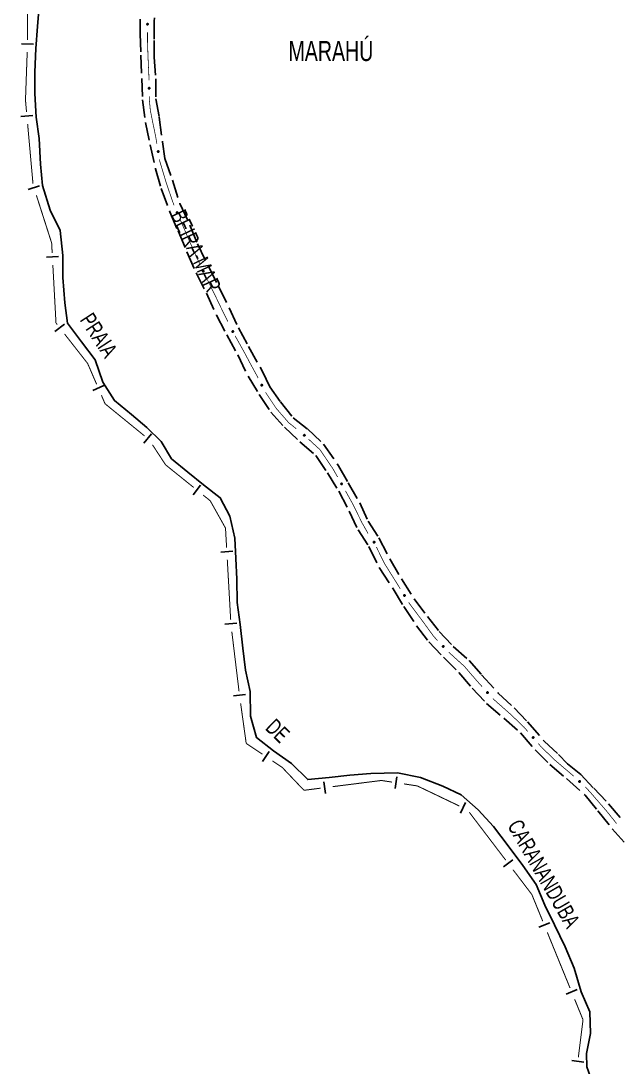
# Model space of a CAD drawing. Extents: x 209066 to 212010, y 4879784 to 4881672.
# Drawn here: x 209093.1 to 209242.4, y 4880501.3 to 4880762.4 of the extents above; entities that cross this region are included whole.
import ezdxf

# ---------------------------------------------------------------- set-up
doc = ezdxf.new("R2010")
doc.units = 0
doc.header["$LTSCALE"] = 1.5
doc.header["$MEASUREMENT"] = 0
doc.linetypes.add('TRACO_25', pattern=[8, 3, -1, 1, -1, 1, -1])
for name, color, linetype in [('HD-CURSO-PERENE', 170, 'CONTINUOUS'), ('HD-TXT-PRAIA', 7, 'CONTINUOUS'), ('LM-LIM-SETORES-BAIRROS', 250, 'CONTINUOUS'), ('LM-TXT-LSB', 7, 'CONTINUOUS'), ('SV-EIXO-ROD-ESTR', 7, 'CONTINUOUS'), ('SV-EST-M-N-PAV', 20, 'CONTINUOUS'), ('SV-TXT-EST-M-N-PAV', 7, 'CONTINUOUS')]:
    doc.layers.add(name, color=color, linetype=linetype)
doc.styles.add('ARIAL', font='ARIAL.SHX')

msp = doc.modelspace()

# ---------------------------------------------------------------- linework, layer by layer
at = {"layer": 'HD-CURSO-PERENE', "linetype": 'Continuous'}
msp.add_polyline3d([(209097.732546, 4880767.074766, 2.216773), (209097.16458, 4880761.011307, 2.216773), (209096.816408, 4880755.508135, 2.216773), (209096.528347, 4880749.644741, 2.216773), (209096.520093, 4880744.281588, 2.216773), (209096.901973, 4880738.378044, 2.216773), (209097.583619, 4880733.094809, 2.216773), (209097.975674, 4880726.650945, 2.216773), (209098.457338, 4880721.377753, 2.216773), (209100.379138, 4880715.213765, 2.216773), (209102.820534, 4880710.12031, 2.216773), (209103.512501, 4880703.84649, 2.216773), (209103.544275, 4880698.383271, 2.216773), (209104.006274, 4880692.089482, 2.216773), (209104.687871, 4880686.956335, 2.216773), (209108.178995, 4880682.35297, 2.216773), (209111.630087, 4880677.859678, 2.216773), (209113.541712, 4880672.23601, 2.216773), (209116.412885, 4880667.682792, 2.216773), (209120.643572, 4880664.179935, 2.216773), (209124.504196, 4880660.987331, 2.216773), (209128.034971, 4880657.444582, 2.216773), (209130.676081, 4880653.161566, 2.216773), (209134.726748, 4880649.778814, 2.216773), (209138.647343, 4880646.656239, 2.216773), (209142.817951, 4880643.413547, 2.216773), (209145.239183, 4880638.830396, 2.216773), (209146.430856, 4880633.296917, 2.216773), (209146.752462, 4880628.25389, 2.216773), (209146.954111, 4880623.120833, 2.216773), (209147.066001, 4880617.277375, 2.216773), (209147.757724, 4880611.753996, 2.216773), (209148.489563, 4880605.860392, 2.216773), (209149.161275, 4880600.377041, 2.216773), (209150.312881, 4880595.063699, 2.216773), (209150.384866, 4880588.940084, 2.216773), (209151.876464, 4880583.536625, 2.216773), (209156.117074, 4880580.263902, 2.216773), (209160.58764, 4880577.05117, 2.216773), (209164.688494, 4880573.078062, 2.216773), (209170.037761, 4880573.567343, 2.216773), (209175.147005, 4880574.206757, 2.216773), (209180.426315, 4880574.585986, 2.216773), (209187.055556, 4880574.734826, 2.216773), (209192.785316, 4880573.58307, 2.216773), (209198.385406, 4880571.460767, 2.216773), (209202.965625, 4880569.278622, 2.216773), (209207.25638, 4880565.545618, 2.216773), (209211.027333, 4880561.372454, 2.216773), (209214.738508, 4880556.538912, 2.216773), (209218.349714, 4880551.645354, 2.216773), (209221.700898, 4880546.901934, 2.216773), (209223.882347, 4880541.72848, 2.216773), (209226.253698, 4880536.795132, 2.216773), (209228.935195, 4880531.311402, 2.216773), (209231.166682, 4880526.007863, 2.216773), (209232.958401, 4880520.134071, 2.216773), (209235.05982, 4880515.080703, 2.216773), (209235.271542, 4880509.717509, 2.216773), (209234.223293, 4880504.684746, 2.216773), (209234.332054, 4880501.407703, 2.216773), (209235.185013, 4880499.081269, 2.216773)], dxfattribs=at)
at = {"layer": 'LM-LIM-SETORES-BAIRROS', "const_width": 0.25}
for points in [[(209094.744578, 4880772.690025), (209094.744578, 4880758.690025)], [(209094.744578, 4880757.768524), (209094.741751, 4880757.690076)], [(209094.744578, 4880758.690025), (209094.744578, 4880757.768524)], [(209094.633713, 4880754.692022), (209094.201561, 4880742.699806)], [(209094.201561, 4880742.699806), (209094.200306, 4880742.664975)], [(209094.200306, 4880742.664975), (209094.465343, 4880739.711698)], [(209094.733496, 4880736.723706), (209096.074262, 4880721.783748)], [(209096.915627, 4880718.91192), (209100.580758, 4880707.485336)], [(209100.580758, 4880707.485336), (209100.73157, 4880707.015156)], [(209100.73157, 4880707.015156), (209100.867762, 4880704.512634)], [(209101.030786, 4880701.517067), (209101.791565, 4880687.537753)], [(209101.791565, 4880687.537753), (209101.820114, 4880687.013158)], [(209101.820114, 4880687.013158), (209102.112904, 4880686.639599)], [(209103.963549, 4880684.278431), (209109.515484, 4880677.194927)], [(209109.515484, 4880677.194927), (209109.712059, 4880676.944125)], [(209109.712059, 4880676.944125), (209111.967047, 4880671.729466)], [(209113.15778, 4880668.975895), (209113.951602, 4880667.140181)], [(209113.951602, 4880667.140181), (209114.066235, 4880666.875093)], [(209114.066235, 4880666.875093), (209123.920393, 4880658.845779)], [(209125.903976, 4880656.643049), (209128.635315, 4880652.454996)], [(209128.635315, 4880652.454996), (209129.169785, 4880651.635475)], [(209129.169785, 4880651.635475), (209136.197714, 4880645.978849)], [(209138.534749, 4880644.097821), (209140.092772, 4880642.843802)], [(209140.092772, 4880642.843802), (209140.327361, 4880642.654987)], [(209140.327361, 4880642.654987), (209144.089052, 4880635.937682)], [(209144.089052, 4880635.937682), (209144.137266, 4880635.851586)], [(209144.137266, 4880635.851586), (209144.413736, 4880630.958066)], [(209144.582958, 4880627.962843), (209145.429066, 4880612.986725)], [(209145.712001, 4880610.001595), (209147.516971, 4880595.110588)], [(209147.908093, 4880592.136315), (209149.290053, 4880582.232266)], [(209149.290053, 4880582.232266), (209149.30785, 4880582.104722)], [(209149.30785, 4880582.104722), (209153.360951, 4880579.402655)], [(209155.857101, 4880577.738554), (209157.521202, 4880576.629154)], [(209157.521202, 4880576.629154), (209158.288339, 4880576.117729)], [(209158.288339, 4880576.117729), (209163.169729, 4880570.992269)], [(209170.860084, 4880571.306552), (209182.764821, 4880572.815604)], [(209182.764821, 4880572.815604), (209183.052717, 4880572.852097)], [(209183.052717, 4880572.852097), (209185.731938, 4880572.446154)], [(209163.169729, 4880570.992269), (209163.731059, 4880570.402873)], [(209163.731059, 4880570.402873), (209167.8839, 4880570.929289)], [(209188.698085, 4880571.996738), (209191.664231, 4880571.547321)], [(209191.664231, 4880571.547321), (209192.033206, 4880571.491417)], [(209192.033206, 4880571.491417), (209202.522153, 4880566.474964)], [(209205.006094, 4880564.90724), (209214.092101, 4880552.97223)], [(209215.909303, 4880550.585228), (209220.14944, 4880545.015556)], [(209220.14944, 4880545.015556), (209220.607488, 4880544.413883)], [(209220.607488, 4880544.413883), (209223.347963, 4880537.708466)], [(209224.482921, 4880534.93144), (209230.157712, 4880521.046313)], [(209231.29267, 4880518.269288), (209233.184267, 4880513.640912)], [(209233.397881, 4880513.11824), (209232.227569, 4880503.75574)], [(209233.184267, 4880513.640912), (209233.397881, 4880513.11824)]]:
    msp.add_lwpolyline(points, dxfattribs=at)
at = {"layer": 'LM-LIM-SETORES-BAIRROS'}
for points in [[(209093.206711, 4880756.744744), (209096.204765, 4880756.636706)], [(209093.060732, 4880738.581624), (209096.048724, 4880738.849777)], [(209094.876449, 4880720.358209), (209097.733095, 4880721.274492)], [(209099.42432, 4880703.432599), (209102.419887, 4880703.595623)], [(209101.549202, 4880684.92722), (209103.91037, 4880686.777865)], [(209110.987172, 4880670.216242), (209113.740743, 4880671.406976)], [(209123.748118, 4880657.051254), (209125.643137, 4880659.376959)], [(209136.036212, 4880644.183322), (209137.91724, 4880646.520357)], [(209142.972531, 4880629.875048), (209145.967755, 4880630.044269)], [(209143.987861, 4880611.903706), (209146.983085, 4880612.072928)], [(209146.148202, 4880593.937357), (209149.126403, 4880594.298352)], [(209153.360951, 4880577.599879), (209155.025051, 4880580.09603)], [(209169.064592, 4880569.566951), (209168.687329, 4880572.543136)], [(209186.495946, 4880570.813275), (209186.945362, 4880573.779422)], [(209202.777104, 4880564.690307), (209204.07147, 4880567.396709)], [(209213.504334, 4880551.267962), (209215.891336, 4880553.085163)], [(209222.33777, 4880536.215311), (209225.114795, 4880537.35027)], [(209229.147519, 4880519.553159), (209231.924544, 4880520.688117)], [(209230.615117, 4880502.949514), (209233.591951, 4880502.57741)]]:
    msp.add_lwpolyline(points, dxfattribs=at)
at = {"layer": 'SV-EIXO-ROD-ESTR'}
for points in [[(209124.773477, 4880761.749741), (209124.808547, 4880761.715651), (209124.831717, 4880761.679181), (209124.842287, 4880761.643201), (209124.843337, 4880761.608971), (209124.840467, 4880761.573831), (209124.829757, 4880761.539041), (209124.809317, 4880761.503061), (209124.775367, 4880761.467641), (209124.736447, 4880761.446361), (209124.701727, 4880761.434111), (209124.666097, 4880761.430961), (209124.632007, 4880761.434321), (209124.596237, 4880761.446641), (209124.559977, 4880761.467711), (209124.525187, 4880761.502711), (209124.502717, 4880761.538621), (209124.493407, 4880761.573691), (209124.490467, 4880761.609531), (209124.493827, 4880761.645371), (209124.504537, 4880761.679461), (209124.525817, 4880761.715931), (209124.560817, 4880761.749811), (209124.596377, 4880761.772631), (209124.631307, 4880761.782431), (209124.666657, 4880761.784531), (209124.701937, 4880761.782081), (209124.737357, 4880761.772771), (209124.773477, 4880761.749741)], [(209125.182923, 4880745.759322), (209125.218424, 4880745.725682), (209125.242057, 4880745.68951), (209125.253084, 4880745.653667), (209125.25457, 4880745.619453), (209125.252148, 4880745.58428), (209125.241882, 4880745.549356), (209125.221902, 4880745.513119), (209125.188406, 4880745.477269), (209125.14976, 4880745.455495), (209125.115199, 4880745.442804), (209125.079612, 4880745.4392), (209125.045482, 4880745.442126), (209125.009558, 4880745.453989), (209124.973033, 4880745.474596), (209124.9378, 4880745.50915), (209124.914874, 4880745.54477), (209124.905118, 4880745.579719), (209124.901722, 4880745.615519), (209124.904625, 4880745.651399), (209124.9149, 4880745.685622), (209124.935714, 4880745.72236), (209124.970279, 4880745.756683), (209125.005546, 4880745.779954), (209125.040348, 4880745.790199), (209125.075668, 4880745.792749), (209125.110977, 4880745.790748), (209125.146512, 4880745.78189), (209125.182923, 4880745.759322)], [(209127.410773, 4880729.972198), (209127.450947, 4880729.944304), (209127.47977, 4880729.912115), (209127.496083, 4880729.878348), (209127.502718, 4880729.844751), (209127.505635, 4880729.809615), (209127.500759, 4880729.773542), (209127.48648, 4880729.734703), (209127.458781, 4880729.694207), (209127.423866, 4880729.666847), (209127.391617, 4880729.649083), (209127.356982, 4880729.640147), (209127.322802, 4880729.637886), (209127.285498, 4880729.644189), (209127.24628, 4880729.659044), (209127.206234, 4880729.687882), (209127.178193, 4880729.719633), (209127.163272, 4880729.752708), (209127.154509, 4880729.787584), (209127.151961, 4880729.823491), (209127.156951, 4880729.858874), (209127.171979, 4880729.898334), (209127.200966, 4880729.937482), (209127.232314, 4880729.965812), (209127.265171, 4880729.981193), (209127.299701, 4880729.989047), (209127.334907, 4880729.992401), (209127.371373, 4880729.98901), (209127.410773, 4880729.972198)], [(209132.099603, 4880714.741982), (209132.145414, 4880714.724853), (209132.181283, 4880714.700764), (209132.205418, 4880714.672062), (209132.220131, 4880714.641138), (209132.23162, 4880714.607805), (209132.23579, 4880714.571643), (209132.231527, 4880714.530483), (209132.214667, 4880714.484408), (209132.187575, 4880714.449285), (209132.160702, 4880714.424118), (209132.129339, 4880714.406919), (209132.096771, 4880714.3963), (209132.059065, 4880714.393212), (209132.017395, 4880714.397939), (209131.971475, 4880714.416014), (209131.936471, 4880714.439871), (209131.913856, 4880714.468246), (209131.896766, 4880714.499885), (209131.885444, 4880714.534056), (209131.881556, 4880714.569576), (209131.886391, 4880714.611523), (209131.904831, 4880714.65661), (209131.928227, 4880714.691793), (209131.956277, 4880714.714801), (209131.987806, 4880714.730926), (209132.021098, 4880714.742856), (209132.057274, 4880714.74856), (209132.099603, 4880714.741982)], [(209138.592874, 4880700.125565), (209138.63945, 4880700.11064), (209138.676427, 4880700.088289), (209138.701903, 4880700.06077), (209138.718074, 4880700.030583), (209138.73114, 4880699.997836), (209138.737029, 4880699.961915), (209138.734733, 4880699.920598), (209138.72009, 4880699.873771), (209138.694704, 4880699.837396), (209138.669061, 4880699.810976), (209138.638554, 4880699.792301), (209138.606529, 4880699.780142), (209138.569014, 4880699.775259), (209138.527166, 4880699.777994), (209138.480436, 4880699.793858), (209138.444334, 4880699.816019), (209138.420392, 4880699.843283), (209138.401812, 4880699.874072), (209138.388874, 4880699.907663), (209138.383296, 4880699.942958), (209138.386126, 4880699.985088), (209138.402395, 4880700.031002), (209138.424087, 4880700.067262), (209138.451008, 4880700.091581), (209138.481731, 4880700.10919), (209138.514416, 4880700.122695), (209138.550279, 4880700.130117), (209138.592874, 4880700.125565)], [(209145.969076, 4880685.072301), (209146.016316, 4880685.059637), (209146.054327, 4880685.039092), (209146.081098, 4880685.012832), (209146.098704, 4880684.983459), (209146.113332, 4880684.951379), (209146.120944, 4880684.915783), (209146.12064, 4880684.874403), (209146.108269, 4880684.826925), (209146.084664, 4880684.78937), (209146.060323, 4880684.761746), (209146.030751, 4880684.741624), (209145.999349, 4880684.727937), (209145.962112, 4880684.721253), (209145.920181, 4880684.721969), (209145.872741, 4880684.735565), (209145.835614, 4880684.755962), (209145.810387, 4880684.782042), (209145.790346, 4880684.8119), (209145.775805, 4880684.844829), (209145.768535, 4880684.879815), (209145.769332, 4880684.922031), (209145.783371, 4880684.968676), (209145.803292, 4880685.005938), (209145.829011, 4880685.031525), (209145.85885, 4880685.050594), (209145.890847, 4880685.065656), (209145.926311, 4880685.074798), (209145.969076, 4880685.072301)], [(209153.219251, 4880671.673975), (209153.265957, 4880671.659463), (209153.303131, 4880671.63744), (209153.328849, 4880671.610148), (209153.345287, 4880671.580104), (209153.358642, 4880671.547475), (209153.364848, 4880671.511606), (209153.362918, 4880671.470271), (209153.34869, 4880671.423316), (209153.323626, 4880671.386718), (209153.298218, 4880671.360073), (209153.267878, 4880671.341129), (209153.235962, 4880671.328686), (209153.198491, 4880671.323471), (209153.156621, 4880671.325836), (209153.109752, 4880671.341286), (209153.073456, 4880671.363127), (209153.049274, 4880671.390178), (209153.030422, 4880671.420801), (209153.017187, 4880671.454277), (209153.011297, 4880671.489521), (209153.013754, 4880671.531674), (209153.029616, 4880671.577731), (209153.050986, 4880671.614181), (209153.077691, 4880671.638737), (209153.108257, 4880671.656618), (209153.140822, 4880671.670411), (209153.176618, 4880671.67815), (209153.219251, 4880671.673975)], [(209163.787778, 4880659.179644), (209163.836607, 4880659.182424), (209163.879142, 4880659.174829), (209163.912795, 4880659.158283), (209163.938721, 4880659.135908), (209163.962666, 4880659.110029), (209163.981051, 4880659.078612), (209163.993733, 4880659.039223), (209163.996866, 4880658.99026), (209163.986221, 4880658.947198), (209163.971765, 4880658.913337), (209163.94999, 4880658.88496), (209163.924461, 4880658.86212), (209163.891195, 4880658.844102), (209163.851152, 4880658.83164), (209163.801842, 4880658.829681), (209163.760193, 4880658.837413), (209163.728062, 4880658.854272), (209163.699672, 4880658.876344), (209163.675543, 4880658.903056), (209163.657673, 4880658.934), (209163.645199, 4880658.97434), (209163.64391, 4880659.023035), (209163.651148, 4880659.064662), (209163.667551, 4880659.097021), (209163.68991, 4880659.124482), (209163.715574, 4880659.148814), (209163.746386, 4880659.16861), (209163.787778, 4880659.179644)], [(209173.134701, 4880647.033374), (209173.182031, 4880647.021049), (209173.220189, 4880647.000778), (209173.247148, 4880646.974711), (209173.264965, 4880646.945464), (209173.279822, 4880646.913491), (209173.287689, 4880646.87795), (209173.287683, 4880646.836569), (209173.275653, 4880646.789004), (209173.252318, 4880646.75128), (209173.228176, 4880646.723482), (209173.198749, 4880646.703148), (209173.167447, 4880646.689236), (209173.130259, 4880646.682284), (209173.088324, 4880646.6827), (209173.040788, 4880646.695954), (209173.003515, 4880646.716084), (209172.978101, 4880646.741982), (209172.957846, 4880646.771695), (209172.943069, 4880646.80452), (209172.935548, 4880646.839452), (209172.936042, 4880646.881673), (209172.949746, 4880646.928418), (209172.969398, 4880646.965822), (209172.994933, 4880646.991593), (209173.024635, 4880647.010876), (209173.056523, 4880647.026167), (209173.09192, 4880647.035563), (209173.134701, 4880647.033374)], [(209181.253694, 4880632.491874), (209181.300199, 4880632.476731), (209181.337072, 4880632.454207), (209181.362418, 4880632.426569), (209181.378447, 4880632.396306), (209181.391359, 4880632.363498), (209181.397079, 4880632.327549), (209181.39459, 4880632.286244), (209181.379727, 4880632.239486), (209181.35417, 4880632.203231), (209181.328404, 4880632.176932), (209181.29781, 4880632.1584), (209181.265729, 4880632.146391), (209181.22819, 4880632.141684), (209181.186356, 4880632.144615), (209181.139701, 4880632.160699), (209181.103704, 4880632.183029), (209181.07989, 4880632.210405), (209181.061454, 4880632.24128), (209181.048674, 4880632.274932), (209181.043262, 4880632.310253), (209181.046289, 4880632.352369), (209181.062774, 4880632.398207), (209181.084635, 4880632.434364), (209181.11167, 4880632.458556), (209181.142476, 4880632.476022), (209181.175224, 4880632.489372), (209181.211121, 4880632.496627), (209181.253694, 4880632.491874)], [(209188.833478, 4880619.197687), (209188.88126, 4880619.187249), (209188.920192, 4880619.168508), (209188.948164, 4880619.143531), (209188.967127, 4880619.115014), (209188.983241, 4880619.083655), (209188.992512, 4880619.048454), (209188.994147, 4880619.007106), (209188.984014, 4880618.959101), (209188.962194, 4880618.920481), (209188.939174, 4880618.891747), (209188.910577, 4880618.870262), (209188.879851, 4880618.855118), (209188.842968, 4880618.846697), (209188.801049, 4880618.845449), (209188.753025, 4880618.856807), (209188.714983, 4880618.875442), (209188.688562, 4880618.900311), (209188.667144, 4880618.929198), (209188.651076, 4880618.96141), (209188.642175, 4880618.996016), (209188.640994, 4880619.038224), (209188.652832, 4880619.085476), (209188.670985, 4880619.12363), (209188.695477, 4880619.150393), (209188.724391, 4880619.170839), (209188.755647, 4880619.187384), (209188.790644, 4880619.198177), (209188.833478, 4880619.197687)], [(209198.461449, 4880606.486484), (209198.510354, 4880606.485901), (209198.552267, 4880606.4754), (209198.584703, 4880606.45658), (209198.609029, 4880606.432476), (209198.631139, 4880606.405013), (209198.647321, 4880606.372406), (209198.657265, 4880606.332238), (209198.657025, 4880606.283176), (209198.643446, 4880606.240948), (209198.626697, 4880606.208161), (209198.603023, 4880606.181347), (209198.575984, 4880606.160316), (209198.541558, 4880606.144627), (209198.500753, 4880606.134946), (209198.451425, 4880606.136382), (209198.410406, 4880606.146959), (209198.37951, 4880606.165986), (209198.352705, 4880606.189957), (209198.330469, 4880606.218265), (209198.314768, 4880606.250364), (209198.305096, 4880606.291465), (209198.307158, 4880606.340134), (209198.31724, 4880606.381166), (209198.335828, 4880606.41232), (209198.360022, 4880606.438179), (209198.387297, 4880606.46069), (209198.419397, 4880606.478321), (209198.461449, 4880606.486484)], [(209209.534705, 4880594.963704), (209209.583584, 4880594.962), (209209.625244, 4880594.950541), (209209.65724, 4880594.930982), (209209.681007, 4880594.906326), (209209.702481, 4880594.878363), (209209.717911, 4880594.845394), (209209.726932, 4880594.805009), (209209.725567, 4880594.755965), (209209.711023, 4880594.714059), (209209.693526, 4880594.681665), (209209.669243, 4880594.655401), (209209.641729, 4880594.634996), (209209.606952, 4880594.6201), (209209.565936, 4880594.611358), (209209.516654, 4880594.613924), (209209.475888, 4880594.625439), (209209.445437, 4880594.64517), (209209.419188, 4880594.66975), (209209.397607, 4880594.69856), (209209.382647, 4880594.731011), (209209.37392, 4880594.772323), (209209.377097, 4880594.820931), (209209.388118, 4880594.861721), (209209.407416, 4880594.892442), (209209.432196, 4880594.917739), (209209.459981, 4880594.939618), (209209.492476, 4880594.956509), (209209.534705, 4880594.963704)], [(209220.911344, 4880583.741728), (209220.960181, 4880583.739078), (209221.001611, 4880583.726814), (209221.033223, 4880583.706639), (209221.056508, 4880583.681527), (209221.077436, 4880583.653154), (209221.092225, 4880583.619892), (209221.100462, 4880583.579339), (209221.098147, 4880583.530331), (209221.082794, 4880583.488715), (209221.064673, 4880583.456665), (209221.039886, 4880583.430877), (209221.011982, 4880583.411008), (209220.976923, 4880583.396789), (209220.935746, 4880583.388843), (209220.886522, 4880583.392364), (209220.845987, 4880583.404666), (209220.815924, 4880583.424983), (209220.790156, 4880583.450066), (209220.769137, 4880583.479289), (209220.754808, 4880583.512023), (209220.746883, 4880583.553497), (209220.751001, 4880583.602035), (209220.762809, 4880583.642603), (209220.782699, 4880583.672944), (209220.807965, 4880583.697757), (209220.836168, 4880583.719094), (209220.868984, 4880583.735352), (209220.911344, 4880583.741728)], [(209232.510639, 4880572.774756), (209232.559447, 4880572.77789), (209232.602036, 4880572.770603), (209232.635808, 4880572.754302), (209232.661895, 4880572.732115), (209232.686027, 4880572.706411), (209232.70464, 4880572.675128), (209232.717607, 4880572.635832), (209232.721095, 4880572.586893), (209232.710762, 4880572.543755), (209232.696552, 4880572.50979), (209232.674983, 4880572.481256), (209232.64962, 4880572.458231), (209232.616486, 4880572.439972), (209232.576535, 4880572.42722), (209232.52724, 4880572.424904), (209232.485536, 4880572.432335), (209232.453284, 4880572.44896), (209232.424735, 4880572.470825), (209232.400412, 4880572.497362), (209232.382319, 4880572.528176), (209232.369552, 4880572.568424), (209232.367911, 4880572.617108), (209232.374847, 4880572.658787), (209232.391015, 4880572.691264), (209232.413174, 4880572.718886), (209232.438661, 4880572.743404), (209232.469328, 4880572.763423), (209232.510639, 4880572.774756)]]:
    msp.add_lwpolyline(points, close=True, dxfattribs=at)
for points in [[(209124.493827, 4880761.645371), (209124.502717, 4880761.538621)], [(209124.499818, 4880761.658076), (209124.513463, 4880761.527082)], [(209124.504537, 4880761.679461), (209124.525187, 4880761.502711)], [(209124.517557, 4880761.692189), (209124.542118, 4880761.492969)], [(209124.525817, 4880761.715931), (209124.559977, 4880761.467711)], [(209124.544847, 4880761.729031), (209124.577596, 4880761.46022)], [(209124.560817, 4880761.749811), (209124.596237, 4880761.446641)], [(209124.577596, 4880761.75905), (209124.613073, 4880761.44521)], [(209124.596377, 4880761.772631), (209124.632007, 4880761.434321)], [(209124.613073, 4880761.77406), (209124.648551, 4880761.435659)], [(209124.631307, 4880761.782431), (209124.666097, 4880761.430961)], [(209124.648551, 4880761.780883), (209124.681299, 4880761.434294)], [(209124.666657, 4880761.784531), (209124.701727, 4880761.434111)], [(209124.685393, 4880761.779518), (209124.720871, 4880761.44521)], [(209124.701937, 4880761.782081), (209124.736447, 4880761.446361)], [(209124.719506, 4880761.772696), (209124.756348, 4880761.461585)], [(209124.737357, 4880761.772771), (209124.775367, 4880761.467641)], [(209124.753619, 4880761.760415), (209124.790461, 4880761.488875)], [(209124.773477, 4880761.749741), (209124.809317, 4880761.503061)], [(209124.791826, 4880761.730395), (209124.819116, 4880761.528446)], [(209124.808547, 4880761.715651), (209124.829757, 4880761.539041)], [(209124.821845, 4880761.694918), (209124.834126, 4880761.565288)], [(209124.831717, 4880761.679181), (209124.840467, 4880761.573831)], [(209124.904625, 4880745.651399), (209124.914874, 4880745.54477)], [(209124.910453, 4880745.664179), (209124.925766, 4880745.533369)], [(209124.9149, 4880745.685622), (209124.9378, 4880745.50915)], [(209124.927756, 4880745.698515), (209124.954853, 4880745.499624)], [(209124.935714, 4880745.72236), (209124.973033, 4880745.474596)], [(209124.954575, 4880745.735702), (209124.990745, 4880745.46733)], [(209124.970279, 4880745.756683), (209125.009558, 4880745.453989)], [(209124.986938, 4880745.766136), (209125.026411, 4880745.452773)], [(209125.005546, 4880745.779954), (209125.045482, 4880745.442126)], [(209125.022222, 4880745.781597), (209125.062007, 4880745.443674)], [(209125.040348, 4880745.790199), (209125.079612, 4880745.4392)], [(209125.05761, 4880745.78887), (209125.09477, 4880745.442727)], [(209125.075668, 4880745.792749), (209125.115199, 4880745.442804)], [(209125.094466, 4880745.787975), (209125.134199, 4880745.454146)], [(209125.110977, 4880745.790748), (209125.14976, 4880745.455495)], [(209125.128663, 4880745.781588), (209125.169465, 4880745.470971)], [(209125.146512, 4880745.78189), (209125.188406, 4880745.477269)], [(209125.16293, 4880745.769743), (209125.203228, 4880745.498694)], [(209125.182923, 4880745.759322), (209125.221902, 4880745.513119)], [(209125.201516, 4880745.740212), (209125.231377, 4880745.538627)], [(209125.218424, 4880745.725682), (209125.241882, 4880745.549356)], [(209125.231985, 4880745.70512), (209125.245916, 4880745.575657)], [(209125.242057, 4880745.68951), (209125.252148, 4880745.58428)], [(209127.151961, 4880729.823491), (209127.178193, 4880729.719633)], [(209127.155793, 4880729.837005), (209127.190681, 4880729.710007)], [(209127.156951, 4880729.858874), (209127.206234, 4880729.687882)], [(209127.167713, 4880729.87356), (209127.22453, 4880729.681041)], [(209127.171979, 4880729.898334), (209127.24628, 4880729.659044)], [(209127.18861, 4880729.91437), (209127.264887, 4880729.654536)], [(209127.200966, 4880729.937482), (209127.285498, 4880729.644189)], [(209127.216007, 4880729.949342), (209127.302341, 4880729.645532)], [(209127.232314, 4880729.965812), (209127.322802, 4880729.637886)], [(209127.248552, 4880729.969953), (209127.338904, 4880729.641912)], [(209127.265171, 4880729.981193), (209127.356982, 4880729.640147)], [(209127.282435, 4880729.982486), (209127.371434, 4880729.645922)], [(209127.299701, 4880729.989047), (209127.391617, 4880729.649083)], [(209127.319004, 4880729.987167), (209127.408687, 4880729.663164)], [(209127.334907, 4880729.992401), (209127.423866, 4880729.666847)], [(209127.353774, 4880729.986016), (209127.441008, 4880729.685121)], [(209127.371373, 4880729.98901), (209127.458781, 4880729.694207)], [(209127.389436, 4880729.97948), (209127.470198, 4880729.717624)], [(209127.410773, 4880729.972198), (209127.48648, 4880729.734703)], [(209127.432039, 4880729.956115), (209127.491994, 4880729.761349)], [(209127.450947, 4880729.944304), (209127.500759, 4880729.773542)], [(209127.467457, 4880729.926025), (209127.500776, 4880729.80015)], [(209127.47977, 4880729.912115), (209127.505635, 4880729.809615)], [(209131.881556, 4880714.569576), (209131.971475, 4880714.416014)], [(209131.885444, 4880714.534056), (209131.936471, 4880714.439871)], [(209131.885825, 4880714.548097), (209131.950948, 4880714.433621)], [(209131.886391, 4880714.611523), (209132.017395, 4880714.397939)], [(209131.888365, 4880714.586463), (209131.990893, 4880714.413894)], [(209131.898555, 4880714.631165), (209132.036539, 4880714.398158)], [(209131.904831, 4880714.65661), (209132.059065, 4880714.393212)], [(209131.916484, 4880714.671812), (209132.075057, 4880714.398666)], [(209131.928227, 4880714.691793), (209132.096771, 4880714.3963)], [(209131.942942, 4880714.69981), (209132.111383, 4880714.404172)], [(209131.956277, 4880714.714801), (209132.129339, 4880714.406919)], [(209131.97269, 4880714.720311), (209132.141921, 4880714.416079)], [(209131.987806, 4880714.730926), (209132.160702, 4880714.424118)], [(209132.006976, 4880714.733863), (209132.173773, 4880714.441973)], [(209132.021098, 4880714.742856), (209132.187575, 4880714.449285)], [(209132.040956, 4880714.74132), (209132.199683, 4880714.471221)], [(209132.057274, 4880714.74856), (209132.214667, 4880714.484408)], [(209132.077129, 4880714.743778), (209132.219958, 4880714.509917)], [(209132.099603, 4880714.741982), (209132.231527, 4880714.530483)], [(209132.124177, 4880714.731638), (209132.230301, 4880714.557666)], [(209132.145414, 4880714.724853), (209132.23579, 4880714.571643)], [(209132.165921, 4880714.711209), (209132.229245, 4880714.597435)], [(209132.181283, 4880714.700764), (209132.23162, 4880714.607805)], [(209138.383296, 4880699.942958), (209138.480436, 4880699.793858)], [(209138.386126, 4880699.985088), (209138.527166, 4880699.777994)], [(209138.388585, 4880699.921707), (209138.459092, 4880699.810467)], [(209138.388874, 4880699.907663), (209138.444334, 4880699.816019)], [(209138.389292, 4880699.96015), (209138.499933, 4880699.792667)], [(209138.397339, 4880700.005287), (209138.546277, 4880699.779125)], [(209138.402395, 4880700.031002), (209138.569014, 4880699.775259)], [(209138.41331, 4880700.046743), (209138.584728, 4880699.781469)], [(209138.424087, 4880700.067262), (209138.606529, 4880699.780142)], [(209138.438403, 4880700.075971), (209138.62075, 4880699.788701)], [(209138.451008, 4880700.091581), (209138.638554, 4880699.792301)], [(209138.467139, 4880700.097867), (209138.650685, 4880699.802051)], [(209138.481731, 4880700.10919), (209138.669061, 4880699.810976)], [(209138.50074, 4880700.113038), (209138.681266, 4880699.829434)], [(209138.514416, 4880700.122695), (209138.694704, 4880699.837396)], [(209138.534326, 4880700.122107), (209138.705752, 4880699.859885)], [(209138.550279, 4880700.130117), (209138.72009, 4880699.873771)], [(209138.57034, 4880700.126288), (209138.724158, 4880699.899503)], [(209138.592874, 4880700.125565), (209138.734733, 4880699.920598)], [(209138.617914, 4880700.116404), (209138.732213, 4880699.947692)], [(209138.63945, 4880700.11064), (209138.737029, 4880699.961915)], [(209138.660584, 4880700.09799), (209138.729262, 4880699.987364)], [(209138.676427, 4880700.088289), (209138.73114, 4880699.997836)], [(209145.768535, 4880684.879815), (209145.872741, 4880684.735565)], [(209145.769332, 4880684.922031), (209145.920181, 4880684.721969)], [(209145.773696, 4880684.897275), (209145.892273, 4880684.735314)], [(209145.774841, 4880684.858843), (209145.850623, 4880684.751127)], [(209145.775805, 4880684.844829), (209145.835614, 4880684.755962)], [(209145.77956, 4880684.942747), (209145.939215, 4880684.72402)], [(209145.783371, 4880684.968676), (209145.962112, 4880684.721253)], [(209145.793515, 4880684.984924), (209145.977508, 4880684.728212)], [(209145.803292, 4880685.005938), (209145.999349, 4880684.727937)], [(209145.817172, 4880685.015327), (209146.01314, 4880684.737171)], [(209145.829011, 4880685.031525), (209146.030751, 4880684.741624)], [(209145.844821, 4880685.038581), (209146.042398, 4880684.751947)], [(209145.85885, 4880685.050594), (209146.060323, 4880684.761746)], [(209145.877652, 4880685.055353), (209146.071625, 4880684.780771)], [(209145.890847, 4880685.065656), (209146.084664, 4880684.78937)], [(209145.910762, 4880685.066028), (209146.094616, 4880684.812365)], [(209145.926311, 4880685.074798), (209146.108269, 4880684.826925)], [(209145.946534, 4880685.071939), (209146.111094, 4880684.852824)], [(209145.969076, 4880685.072301), (209146.12064, 4880684.874403)], [(209145.994528, 4880685.064357), (209146.116818, 4880684.901344)], [(209146.016316, 4880685.059637), (209146.120944, 4880684.915783)], [(209146.038035, 4880685.048019), (209146.11196, 4880684.940829)], [(209146.054327, 4880685.039092), (209146.113332, 4880684.951379)], [(209153.029616, 4880671.577731), (209153.198491, 4880671.323471)], [(209153.040391, 4880671.593567), (209153.21415, 4880671.32982)], [(209153.050986, 4880671.614181), (209153.235962, 4880671.328686)], [(209153.065225, 4880671.623016), (209153.250106, 4880671.337371)], [(209153.077691, 4880671.638737), (209153.267878, 4880671.341129)], [(209153.093766, 4880671.645166), (209153.279922, 4880671.350985)], [(209153.108257, 4880671.656618), (209153.298218, 4880671.360073)], [(209153.127232, 4880671.660634), (209153.310259, 4880671.378638)], [(209153.140822, 4880671.670411), (209153.323626, 4880671.386718)], [(209153.160736, 4880671.669999), (209153.334475, 4880671.409304)], [(209153.176618, 4880671.67815), (209153.34869, 4880671.423316)], [(209153.196712, 4880671.674499), (209153.352531, 4880671.449084)], [(209153.219251, 4880671.673975), (209153.362918, 4880671.470271)], [(209153.244371, 4880671.665036), (209153.360158, 4880671.497342)], [(209153.265957, 4880671.659463), (209153.364848, 4880671.511606)], [(209153.287202, 4880671.647), (209153.356856, 4880671.536987)], [(209153.303131, 4880671.63744), (209153.358642, 4880671.547475)], [(209153.011297, 4880671.489521), (209153.109752, 4880671.341286)], [(209153.013754, 4880671.531674), (209153.156621, 4880671.325836)], [(209153.016774, 4880671.468317), (209153.088263, 4880671.357705)], [(209153.017141, 4880671.506765), (209153.129259, 4880671.340268)], [(209153.017187, 4880671.454277), (209153.073456, 4880671.363127)], [(209153.024788, 4880671.551972), (209153.175721, 4880671.327136)], [(209163.64391, 4880659.023035), (209163.891195, 4880658.844102)], [(209163.645199, 4880658.97434), (209163.851152, 4880658.83164)], [(209163.648417, 4880658.997217), (209163.868585, 4880658.839552)], [(209163.64845, 4880659.041643), (209163.903634, 4880658.855536)], [(209163.651148, 4880659.064662), (209163.924461, 4880658.86212)], [(209163.657102, 4880658.952198), (209163.820468, 4880658.835565)], [(209163.657673, 4880658.934), (209163.801842, 4880658.829681)], [(209163.661386, 4880659.077928), (209163.934663, 4880658.875212)], [(209163.667551, 4880659.097021), (209163.94999, 4880658.88496)], [(209163.670235, 4880658.916061), (209163.77596, 4880658.837526)], [(209163.675543, 4880658.903056), (209163.760193, 4880658.837413)], [(209163.680353, 4880659.108677), (209163.957815, 4880658.898413)], [(209163.68991, 4880659.124482), (209163.971765, 4880658.913337)], [(209163.706273, 4880659.134894), (209163.976534, 4880658.934946)], [(209163.715574, 4880659.148814), (209163.986221, 4880658.947198)], [(209163.734369, 4880659.155409), (209163.988465, 4880658.972154)], [(209163.746386, 4880659.16861), (209163.996866, 4880658.99026)], [(209163.766485, 4880659.172234), (209163.991431, 4880659.015739)], [(209163.787778, 4880659.179644), (209163.993733, 4880659.039223)], [(209163.814437, 4880659.180077), (209163.981659, 4880659.063608)], [(209163.836607, 4880659.182424), (209163.981051, 4880659.078612)], [(209163.860873, 4880659.178199), (209163.96467, 4880659.099581)], [(209163.879142, 4880659.174829), (209163.962666, 4880659.110029)], [(209172.935548, 4880646.839452), (209173.040788, 4880646.695954)], [(209172.936042, 4880646.881673), (209173.088324, 4880646.6827)], [(209172.940583, 4880646.856949), (209173.060321, 4880646.695844)], [(209172.942004, 4880646.818526), (209173.018558, 4880646.711357)], [(209172.943069, 4880646.80452), (209173.003515, 4880646.716084)], [(209172.94612, 4880646.902462), (209173.107343, 4880646.684887)], [(209172.949746, 4880646.928418), (209173.130259, 4880646.682284)], [(209172.959773, 4880646.944738), (209173.145605, 4880646.689355)], [(209172.969398, 4880646.965822), (209173.167447, 4880646.689236)], [(209172.983211, 4880646.97531), (209173.181172, 4880646.698569)], [(209172.994933, 4880646.991593), (209173.198749, 4880646.703148)], [(209173.010691, 4880646.998762), (209173.210322, 4880646.713554)], [(209173.024635, 4880647.010876), (209173.228176, 4880646.723482)], [(209173.043402, 4880647.015769), (209173.239341, 4880646.742588)], [(209173.056523, 4880647.026167), (209173.252318, 4880646.75128)], [(209173.076434, 4880647.026682), (209173.262105, 4880646.774346)], [(209173.09192, 4880647.035563), (209173.275653, 4880646.789004)], [(209173.112162, 4880647.032849), (209173.278292, 4880646.814922)], [(209173.134701, 4880647.033374), (209173.287683, 4880646.836569)], [(209173.16021, 4880647.025613), (209173.283668, 4880646.863482)], [(209173.182031, 4880647.021049), (209173.287689, 4880646.87795)], [(209173.203833, 4880647.009587), (209173.278526, 4880646.902931)], [(209173.220189, 4880647.000778), (209173.279822, 4880646.913491)], [(209181.073762, 4880632.413896), (209181.243933, 4880632.14782)], [(209181.084635, 4880632.434364), (209181.265729, 4880632.146391)], [(209181.098992, 4880632.443006), (209181.279989, 4880632.154883)], [(209181.11167, 4880632.458556), (209181.29781, 4880632.1584)], [(209181.127831, 4880632.464767), (209181.309986, 4880632.168093)], [(209181.142476, 4880632.476022), (209181.328404, 4880632.176932)], [(209181.161503, 4880632.47978), (209181.340695, 4880632.195332)], [(209181.175224, 4880632.489372), (209181.35417, 4880632.203231)], [(209181.195131, 4880632.488691), (209181.365324, 4880632.225667)], [(209181.211121, 4880632.496627), (209181.379727, 4880632.239486)], [(209181.231164, 4880632.492703), (209181.383916, 4880632.265199)], [(209181.253694, 4880632.491874), (209181.39459, 4880632.286244)], [(209181.278691, 4880632.482596), (209181.392197, 4880632.313349)], [(209181.300199, 4880632.476731), (209181.397079, 4880632.327549)], [(209181.321274, 4880632.463982), (209181.389432, 4880632.353035)], [(209181.337072, 4880632.454207), (209181.391359, 4880632.363498)], [(209181.043262, 4880632.310253), (209181.139701, 4880632.160699)], [(209181.046289, 4880632.352369), (209181.186356, 4880632.144615)], [(209181.048451, 4880632.288977), (209181.118435, 4880632.177407)], [(209181.048674, 4880632.274932), (209181.103704, 4880632.183029)], [(209181.049339, 4880632.327416), (209181.159192, 4880632.159416)], [(209181.057597, 4880632.372515), (209181.205472, 4880632.145657)], [(209181.062774, 4880632.398207), (209181.22819, 4880632.141684)], [(209188.640994, 4880619.038224), (209188.801049, 4880618.845449)], [(209188.642175, 4880618.996016), (209188.753025, 4880618.856807)], [(209188.646512, 4880619.013699), (209188.772547, 4880618.857471)], [(209188.649456, 4880618.975363), (209188.730201, 4880618.871315)], [(209188.650239, 4880619.059396), (209188.819967, 4880618.848388)], [(209188.651076, 4880618.96141), (209188.714983, 4880618.875442)], [(209188.652832, 4880619.085476), (209188.842968, 4880618.846697)], [(209188.662204, 4880619.102181), (209188.858021, 4880618.854371)], [(209188.670985, 4880619.12363), (209188.879851, 4880618.855118)], [(209188.68441, 4880619.133658), (209188.893195, 4880618.864988)], [(209188.695477, 4880619.150393), (209188.910577, 4880618.870262)], [(209188.710939, 4880619.158182), (209188.921728, 4880618.881119)], [(209188.724391, 4880619.170839), (209188.939174, 4880618.891747)], [(209188.742949, 4880619.176473), (209188.949572, 4880618.91128)], [(209188.755647, 4880619.187384), (209188.962194, 4880618.920481)], [(209188.775522, 4880619.188689), (209188.971058, 4880618.943917)], [(209188.790644, 4880619.198177), (209188.984014, 4880618.959101)], [(209188.810978, 4880619.196268), (209188.985622, 4880618.985104)], [(209188.833478, 4880619.197687), (209188.994147, 4880619.007106)], [(209188.859274, 4880619.190944), (209188.989068, 4880619.033839)], [(209188.88126, 4880619.187249), (209188.992512, 4880619.048454)], [(209188.903499, 4880619.176661), (209188.982365, 4880619.073052)], [(209188.920192, 4880619.168508), (209188.983241, 4880619.083655)], [(209198.307158, 4880606.340134), (209198.541558, 4880606.144627)], [(209198.30988, 4880606.314068), (209198.518689, 4880606.141642)], [(209198.312966, 4880606.358386), (209198.554754, 4880606.155179)], [(209198.31724, 4880606.381166), (209198.575984, 4880606.160316)], [(209198.328365, 4880606.393696), (209198.587062, 4880606.172675)], [(209198.335828, 4880606.41232), (209198.603023, 4880606.181347)], [(209198.3494, 4880606.423068), (209198.611754, 4880606.19423)], [(209198.360022, 4880606.438179), (209198.626697, 4880606.208161)], [(209198.377062, 4880606.447442), (209198.63294, 4880606.22939)], [(209198.387297, 4880606.46069), (209198.643446, 4880606.240948)], [(209198.406501, 4880606.465978), (209198.6474, 4880606.26569)], [(209198.419397, 4880606.478321), (209198.657025, 4880606.283176)], [(209198.439698, 4880606.480555), (209198.653355, 4880606.308968)], [(209198.461449, 4880606.486484), (209198.657265, 4880606.332238)], [(209198.488075, 4880606.485084), (209198.646896, 4880606.357396)], [(209198.510354, 4880606.485901), (209198.647321, 4880606.372406)], [(209198.534272, 4880606.480018), (209198.63242, 4880606.394451)], [(209198.552267, 4880606.4754), (209198.631139, 4880606.405013)], [(209198.305096, 4880606.291465), (209198.500753, 4880606.134946)], [(209198.314768, 4880606.250364), (209198.451425, 4880606.136382)], [(209198.315449, 4880606.268558), (209198.470412, 4880606.140971)], [(209198.326067, 4880606.231604), (209198.426144, 4880606.145987)], [(209198.330469, 4880606.218265), (209198.410406, 4880606.146959)], [(209209.37392, 4880594.772323), (209209.565936, 4880594.611358)], [(209209.377097, 4880594.820931), (209209.606952, 4880594.6201)], [(209209.379221, 4880594.79481), (209209.584021, 4880594.617641)], [(209209.382647, 4880594.731011), (209209.516654, 4880594.613924)], [(209209.383323, 4880594.839046), (209209.620387, 4880594.630347)], [(209209.383745, 4880594.749185), (209209.535741, 4880594.618077)], [(209209.388118, 4880594.861721), (209209.641729, 4880594.634996)], [(209209.393513, 4880594.711997), (209209.4916, 4880594.624107)], [(209209.397607, 4880594.69856), (209209.475888, 4880594.625439)], [(209209.399528, 4880594.873994), (209209.653087, 4880594.647098)], [(209209.407416, 4880594.892442), (209209.669243, 4880594.655401)], [(209209.421231, 4880594.902876), (209209.678267, 4880594.668081)], [(209209.432196, 4880594.917739), (209209.693526, 4880594.681665)], [(209209.449444, 4880594.926608), (209209.700254, 4880594.702745)], [(209209.459981, 4880594.939618), (209209.711023, 4880594.714059)], [(209209.479301, 4880594.944464), (209209.715543, 4880594.738704)], [(209209.492476, 4880594.956509), (209209.725567, 4880594.755965)], [(209209.512823, 4880594.958276), (209209.722489, 4880594.781834)], [(209209.534705, 4880594.963704), (209209.726932, 4880594.805009)], [(209209.561292, 4880594.961694), (209209.717143, 4880594.830398)], [(209209.583584, 4880594.962), (209209.717911, 4880594.845394)], [(209209.60736, 4880594.95557), (209209.70352, 4880594.867775)], [(209209.625244, 4880594.950541), (209209.702481, 4880594.878363)], [(209220.746883, 4880583.553497), (209220.935746, 4880583.388843)], [(209220.751001, 4880583.602035), (209220.976923, 4880583.396789)], [(209220.752618, 4880583.575877), (209220.953948, 4880583.394775)], [(209220.754808, 4880583.512023), (209220.886522, 4880583.392364)], [(209220.756258, 4880583.530173), (209220.905686, 4880583.396146)], [(209220.757576, 4880583.620025), (209220.990554, 4880583.406774)], [(209220.762809, 4880583.642603), (209221.011982, 4880583.411008)], [(209220.765303, 4880583.492802), (209220.86167, 4880583.403029)], [(209220.769137, 4880583.479289), (209220.845987, 4880583.404666)], [(209220.774455, 4880583.654652), (209221.023572, 4880583.422888)], [(209220.782699, 4880583.672944), (209221.039886, 4880583.430877)], [(209220.796713, 4880583.683109), (209221.049154, 4880583.44338)], [(209220.807965, 4880583.697757), (209221.064673, 4880583.456665)], [(209220.825381, 4880583.70629), (209221.071808, 4880583.477612)], [(209220.836168, 4880583.719094), (209221.082794, 4880583.488715)], [(209220.855578, 4880583.723565), (209221.08779, 4880583.513268)], [(209220.868984, 4880583.735352), (209221.098147, 4880583.530331)], [(209220.889361, 4880583.736725), (209221.09557, 4880583.556255)], [(209220.911344, 4880583.741728), (209221.100462, 4880583.579339)], [(209220.937887, 4880583.739204), (209221.091166, 4880583.604913)], [(209220.960181, 4880583.739078), (209221.092225, 4880583.619892)], [(209220.983829, 4880583.732188), (209221.07827, 4880583.642547)], [(209221.001611, 4880583.726814), (209221.077436, 4880583.653154)], [(209232.367911, 4880572.617108), (209232.616486, 4880572.439972)], [(209232.369552, 4880572.568424), (209232.576535, 4880572.42722)], [(209232.372316, 4880572.635749), (209232.628842, 4880572.451497)], [(209232.372605, 4880572.591324), (209232.59391, 4880572.435259)], [(209232.374847, 4880572.658787), (209232.64962, 4880572.458231)], [(209232.381615, 4880572.546369), (209232.545823, 4880572.430923)], [(209232.382319, 4880572.528176), (209232.52724, 4880572.424904)], [(209232.384988, 4880572.672127), (209232.659727, 4880572.471397)], [(209232.391015, 4880572.691264), (209232.674983, 4880572.481256)], [(209232.39501, 4880572.510328), (209232.501302, 4880572.432561)], [(209232.400412, 4880572.497362), (209232.485536, 4880572.432335)], [(209232.403731, 4880572.703012), (209232.682711, 4880572.494765)], [(209232.413174, 4880572.718886), (209232.696552, 4880572.50979)], [(209232.429461, 4880572.729416), (209232.701165, 4880572.531433)], [(209232.438661, 4880572.743404), (209232.710762, 4880572.543755)], [(209232.457407, 4880572.750135), (209232.712825, 4880572.568726)], [(209232.469328, 4880572.763423), (209232.721095, 4880572.586893)], [(209232.489401, 4880572.767192), (209232.715475, 4880572.612332)], [(209232.510639, 4880572.774756), (209232.717607, 4880572.635832)], [(209232.537295, 4880572.775383), (209232.705357, 4880572.660129)], [(209232.559447, 4880572.77789), (209232.70464, 4880572.675128)], [(209232.583743, 4880572.773841), (209232.688107, 4880572.695977)], [(209232.602036, 4880572.770603), (209232.686027, 4880572.706411)]]:
    msp.add_lwpolyline(points, dxfattribs=at)
at = {"layer": 'SV-EIXO-ROD-ESTR', "const_width": 0.18}
for points in [[(209124.663397, 4880759.60606), (209124.663397, 4880757.60606)], [(209124.663397, 4880757.60606), (209124.663397, 4880757.224819)], [(209124.663397, 4880757.224819), (209124.785996, 4880753.608138)], [(209124.785996, 4880753.608138), (209124.790629, 4880753.471462)], [(209124.790629, 4880753.471462), (209125.013991, 4880748.613348)], [(209125.013991, 4880748.613348), (209125.045094, 4880747.936851)], [(209125.045094, 4880747.936851), (209125.049206, 4880747.614089)], [(209125.100157, 4880743.614413), (209125.10871, 4880742.942979)], [(209125.10871, 4880742.942979), (209125.319524, 4880740.624031)], [(209125.319524, 4880740.624031), (209125.363175, 4880740.143865)], [(209125.363175, 4880740.143865), (209125.856967, 4880737.674906)], [(209125.856967, 4880737.674906), (209125.999337, 4880736.963055)], [(209125.999337, 4880736.963055), (209126.664678, 4880733.75732)], [(209126.664678, 4880733.75732), (209126.699116, 4880733.591395)], [(209126.699116, 4880733.591395), (209126.998537, 4880731.78551)], [(209127.652817, 4880727.839383), (209127.716975, 4880727.452431)], [(209127.716975, 4880727.452431), (209129.328354, 4880722.081166)], [(209129.328354, 4880722.081166), (209129.434613, 4880721.726972)], [(209129.434613, 4880721.726972), (209131.270009, 4880716.404323)], [(209132.860017, 4880712.734681), (209133.261765, 4880711.818931)], [(209133.261765, 4880711.818931), (209133.50605, 4880711.262105)], [(209133.50605, 4880711.262105), (209135.643612, 4880706.311963)], [(209135.643612, 4880706.311963), (209135.923467, 4880705.663878)], [(209135.923467, 4880705.663878), (209137.717243, 4880701.762413)], [(209139.448142, 4880698.156809), (209140.783019, 4880695.470156)], [(209140.783019, 4880695.470156), (209140.980955, 4880695.071778)], [(209140.980955, 4880695.071778), (209143.394409, 4880690.068276)], [(209143.394409, 4880690.068276), (209143.58922, 4880689.6644)], [(209143.58922, 4880689.6644), (209144.718108, 4880687.376115)], [(209146.543392, 4880683.8181), (209148.493661, 4880680.325758)], [(209148.493661, 4880680.325758), (209148.678517, 4880679.994736)], [(209148.678517, 4880679.994736), (209150.382451, 4880676.79986)], [(209150.382451, 4880676.79986), (209150.459771, 4880676.654885)], [(209150.459771, 4880676.654885), (209151.821797, 4880674.167707)], [(209151.821797, 4880674.167707), (209151.922944, 4880673.983004)], [(209151.922944, 4880673.983004), (209152.280443, 4880673.279178)], [(209154.121866, 4880669.730377), (209156.340667, 4880666.402176)], [(209156.340667, 4880666.402176), (209156.757776, 4880665.776512)], [(209156.757776, 4880665.776512), (209159.541032, 4880662.567248)], [(209159.541032, 4880662.567248), (209159.874971, 4880662.182196)], [(209159.874971, 4880662.182196), (209161.813464, 4880660.618895)], [(209164.867677, 4880658.038827), (209167.077635, 4880656.010013)], [(209167.077635, 4880656.010013), (209167.699765, 4880655.438878)], [(209167.699765, 4880655.438878), (209170.598734, 4880651.175688)], [(209170.598734, 4880651.175688), (209170.944192, 4880650.667662)], [(209170.944192, 4880650.667662), (209172.122283, 4880648.593197)], [(209174.094424, 4880645.113174), (209175.555289, 4880642.492893)], [(209175.555289, 4880642.492893), (209175.874448, 4880641.920432)], [(209175.874448, 4880641.920432), (209177.796596, 4880638.024187)], [(209177.796596, 4880638.024187), (209178.228248, 4880637.149216)], [(209178.228248, 4880637.149216), (209179.716401, 4880634.516331)], [(209181.805866, 4880631.117573), (209183.568874, 4880627.527057)], [(209183.568874, 4880627.527057), (209183.826475, 4880627.00243)], [(209183.826475, 4880627.00243), (209186.701674, 4880622.41317)], [(209186.701674, 4880622.41317), (209187.134518, 4880621.722285)], [(209187.134518, 4880621.722285), (209187.759974, 4880620.716116)], [(209189.871711, 4880617.318975), (209190.060864, 4880617.014685)], [(209190.060864, 4880617.014685), (209192.837501, 4880613.295039)], [(209192.837501, 4880613.295039), (209193.432523, 4880612.497934)], [(209193.432523, 4880612.497934), (209195.78668, 4880609.257506)], [(209195.78668, 4880609.257506), (209196.136212, 4880608.776385)], [(209196.136212, 4880608.776385), (209197.103668, 4880607.757101)], [(209199.869486, 4880604.868272), (209203.574421, 4880601.510675)], [(209203.574421, 4880601.510675), (209203.770158, 4880601.333288)], [(209203.770158, 4880601.333288), (209206.86718, 4880597.750459)], [(209206.86718, 4880597.750459), (209207.014585, 4880597.579932)], [(209207.014585, 4880597.579932), (209208.206422, 4880596.265128)], [(209210.892865, 4880593.301511), (209211.022406, 4880593.158605)], [(209211.022406, 4880593.158605), (209215.373121, 4880589.31232)], [(209215.373121, 4880589.31232), (209215.411925, 4880589.278016)], [(209215.411925, 4880589.278016), (209218.258996, 4880586.542595)], [(209218.258996, 4880586.542595), (209218.656352, 4880586.160822)], [(209218.656352, 4880586.160822), (209219.608516, 4880585.068633)], [(209222.237056, 4880582.053542), (209222.894192, 4880581.29977)], [(209222.894192, 4880581.29977), (209222.982254, 4880581.198757)], [(209222.982254, 4880581.198757), (209225.767487, 4880578.517645)], [(209225.767487, 4880578.517645), (209226.385722, 4880577.922522)], [(209226.385722, 4880577.922522), (209231.057761, 4880573.935715)], [(209234.006686, 4880571.235278), (209235.341776, 4880569.746139)], [(209235.341776, 4880569.746139), (209235.48284, 4880569.588798)], [(209235.48284, 4880569.588798), (209238.621119, 4880565.971799)], [(209238.621119, 4880565.971799), (209239.236197, 4880565.262896)], [(209239.236197, 4880565.262896), (209241.780256, 4880562.096954)]]:
    msp.add_lwpolyline(points, dxfattribs=at)
at = {"layer": 'SV-EST-M-N-PAV', "linetype": 'TRACO_25'}
for points in [[(209126.73267, 4880769.218279, 10.12432), (209126.31603, 4880762.34372, 10.214635), (209126.31603, 4880757.552361, 10.214635), (209126.31603, 4880753.385962, 10.094215), (209126.73267, 4880747.969643, 10.054075), (209126.73267, 4880742.969964, 10.08418), (209127.56595, 4880738.386925, 9.96376), (209128.39923, 4880732.241486, 10.003901), (209129.024189, 4880728.075087, 9.873446), (209130.899069, 4880722.658768, 9.903551), (209132.773949, 4880716.825809, 9.913586), (209135.273788, 4880711.409491, 9.913586), (209137.148668, 4880706.826452, 9.953726), (209139.856827, 4880701.201813, 9.953726), (209142.356667, 4880696.202134, 9.953726), (209145.064826, 4880690.785815, 9.953726), (209147.356346, 4880685.786136, 9.953726), (209149.856185, 4880681.203097, 9.953726), (209153.397624, 4880674.953498, 10.003901), (209155.168344, 4880671.099579, 10.154425), (209157.876503, 4880667.34982, 10.455474), (209161.001303, 4880663.391741, 10.595963), (209164.646902, 4880660.579421, 10.967257), (209168.604981, 4880656.829662, 11.077641), (209172.35474, 4880651.413343, 11.087676), (209174.75042, 4880647.142784, 11.248236), (209177.666899, 4880642.143105, 11.308445), (209179.750099, 4880637.560066, 11.288375), (209182.458258, 4880633.393667, 11.147885), (209185.166418, 4880628.185668, 11.167955), (209188.082897, 4880623.185989, 11.027466), (209191.207697, 4880618.18631, 11.017431), (209194.540816, 4880613.811591, 10.856872), (209197.457295, 4880610.061832, 10.746488), (209200.998734, 4880606.312072, 10.06411), (209204.956814, 4880602.770633, 9.170999), (209208.081613, 4880599.229194, 8.99037), (209212.248012, 4880594.646155, 8.759565), (209216.206091, 4880591.000556, 8.558867), (209219.539211, 4880587.459116, 8.388272), (209223.70561, 4880582.667757, 8.358168), (209227.247049, 4880579.334638, 8.368202), (209229.538569, 4880577.043118, 8.368202), (209232.871688, 4880574.334959, 8.237748), (209236.064567, 4880570.926458, 8.257818), (209239.739589, 4880567.038391, 8.127363), (209242.988521, 4880563.203586, 8.177538)], [(209122.854503, 4880762.854395, 10.214635), (209122.862415, 4880759.195401, 10.214635), (209123.034122, 4880753.89225, 10.094215), (209123.25599, 4880748.078789, 10.054075), (209123.397707, 4880742.755631, 10.08418), (209124.179486, 4880737.032118, 9.96376), (209125.351154, 4880731.518654, 10.003901), (209126.692974, 4880725.484853, 9.873446), (209128.054417, 4880720.601725, 9.903551), (209130.236078, 4880714.777889, 9.913586), (209132.287414, 4880709.994689, 9.913586), (209134.488881, 4880704.761197, 9.953726), (209136.850315, 4880699.577704, 9.953726), (209139.371705, 4880694.474227, 9.953726), (209141.893213, 4880689.010539, 9.953726), (209144.464555, 4880684.03713, 9.953726), (209147.23586, 4880679.113712, 9.953726), (209149.767324, 4880673.780099, 10.003901), (209152.528523, 4880669.186878, 10.154425), (209155.47963, 4880664.81375, 10.455474), (209158.830505, 4880661.020888, 10.595963), (209162.671281, 4880657.368017, 10.967257), (209166.721964, 4880653.935235, 11.077641), (209169.563053, 4880649.652182, 11.087676), (209172.404243, 4880645.058945, 11.248236), (209175.025587, 4880640.065515, 11.308445), (209177.216856, 4880635.442383, 11.288375), (209179.92794, 4880631.219389, 11.147885), (209182.489375, 4880625.965817, 11.167955), (209185.990728, 4880620.652033, 11.027466), (209188.67187, 4880616.258944, 11.017431), (209191.823092, 4880611.465532, 10.856872), (209194.874064, 4880607.472609, 10.746488), (209198.544924, 4880603.619652, 10.06411), (209202.365756, 4880599.80669, 9.170999), (209205.716666, 4880595.903763, 8.99037), (209209.317518, 4880592.100849, 8.759565), (209213.658267, 4880588.367836, 8.558867), (209217.779017, 4880584.704906, 8.388272), (209221.409995, 4880580.50175, 8.358168), (209225.080807, 4880576.798882, 8.368202), (209229.241481, 4880573.356073, 8.237748), (209233.92234, 4880569.172732, 8.257818), (209237.113261, 4880565.289847, 8.127363), (209240.634349, 4880560.786536, 8.177538), (209244.145217, 4880556.963627, 8.037048)]]:
    msp.add_polyline3d(points, dxfattribs=at)

# ---------------------------------------------------------------- texts
at = {"layer": 'HD-TXT-PRAIA', "style": 'ARIAL', "width": 0.7}
for s, rotation, p in [('PRAIA', 303, (209107.639451, 4880687.808725)), ('DE', 316, (209153.83926, 4880585.725812)), ('CARANANDUBA', 300, (209214.389011, 4880561.575912))]:
    msp.add_text(s, height=4, rotation=rotation, dxfattribs=at).set_placement(p)
at = {"layer": 'LM-TXT-LSB', "style": 'ARIAL', "width": 0.7}
msp.add_text('MARAHÚ', height=5, dxfattribs=at).set_placement((209159.858221, 4880752.411202))
at = {"layer": 'SV-TXT-EST-M-N-PAV', "style": 'ARIAL', "width": 0.7}
msp.add_text('BEIRA-MAR', height=4, rotation=295, dxfattribs=at).set_placement((209130.389302, 4880714.053434))

doc.saveas('drawing.dxf')
